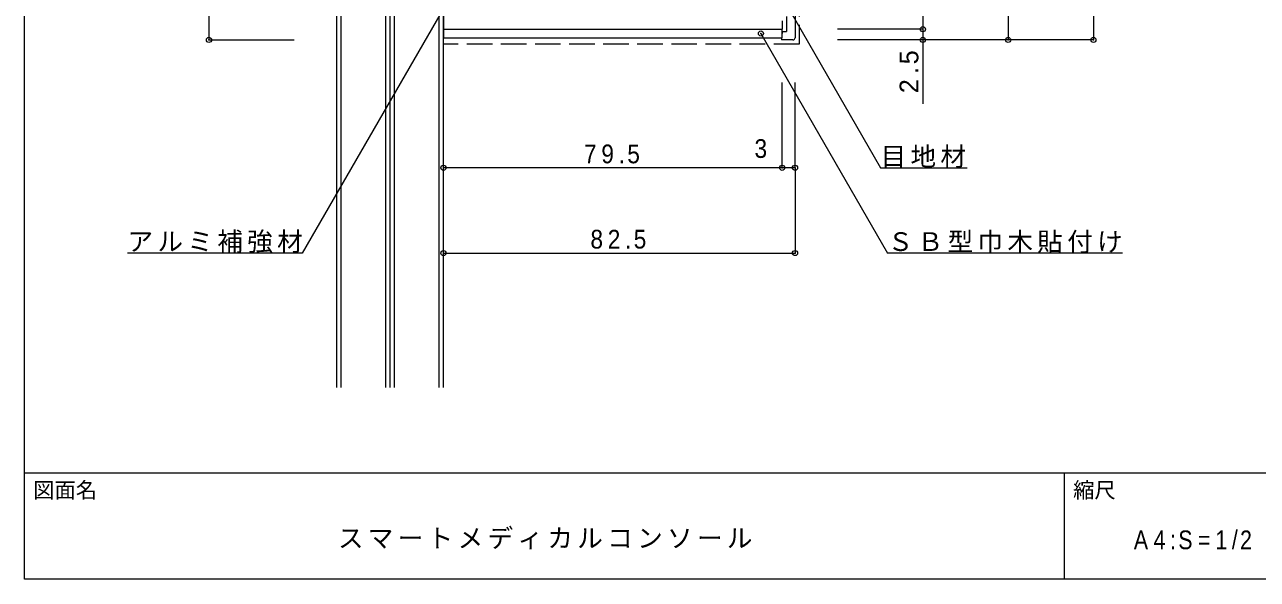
# Model space of a CAD drawing. Units: millimetres at full size, sheet at 1:2. Extents: x -282 to 282, y -195 to 195.
# Drawn here: x -282 to 7.2, y -195 to -64.9 of the extents above; entities that cross this region are included whole.
import ezdxf
from ezdxf.enums import TextEntityAlignment as Align

# ---------------------------------------------------------------- set-up
doc = ezdxf.new("R2010")
doc.units = ezdxf.units.MM
doc.header["$LTSCALE"] = 2
doc.header["$PDMODE"] = 32
doc.header["$PDSIZE"] = 1.2
doc.linetypes.add('DASHED3', pattern=[4, 3, -1])
for name, color, linetype, lineweight in [('4-0_ＫＢ製品', 2, 'Continuous', 9), ('4-1_躯体', 3, 'Continuous', 9), ('4-3_寸法', 4, 'Continuous', 9), ('4-4_引出線字', 4, 'Continuous', 9), ('4-8_他製品', 7, 'DASHED3', 9), ('4-A_ベース', 3, 'Continuous', 9), ('4-B', 7, 'Continuous', 9), ('F-0_図面枠', 5, 'Continuous', 9), ('F-5_F-5ﾚｲﾔ', 7, 'Continuous', 9)]:
    doc.layers.add(name, color=color, linetype=linetype, lineweight=lineweight)
doc.layers.add('4-5_文字', color=7, linetype='Continuous')
doc.styles.add('HGｺﾞｼｯｸM', font='')
doc.styles.get('HGｺﾞｼｯｸM').set_extended_font_data('HGｺﾞｼｯｸM')

msp = doc.modelspace()

# ---------------------------------------------------------------- linework, layer by layer
at = {"layer": '4-0_ＫＢ製品', "linetype": 'DASHED3'}
for p, q in [((-100.25, 175), (-100.25, -69.5)), ((-100.25, -69.5), (-183.75, -69.5))]:
    msp.add_line(p, q, dxfattribs=at)
at = {"layer": '4-1_躯体'}
for p, q in [((-208.75, -150), (-208.75, 175)), ((-207.75, -150), (-207.75, 175)), ((-197.25, -150), (-197.25, 175)), ((-196.25, -150), (-196.25, 175)), ((-195.25, -150), (-195.25, 175)), ((-184.75, -150), (-184.75, 175)), ((-183.75, -150), (-183.75, 175))]:
    msp.add_line(p, q, dxfattribs=at)
at = {"layer": '4-3_寸法'}
for p, q in [((-31.25, 93.5), (-31.25, -68.5)), ((-238.75, 12.5), (-238.75, -68.5)), ((-51.25, -55.5), (-51.25, -68.5)), ((-71.25, -58), (-71.25, -66)), ((-71.25, -66), (-91.25, -66)), ((-71.25, -66), (-71.25, -83.5)), ((-238.75, -68.5), (-218.75, -68.5)), ((-71.25, -68.5), (-91.25, -68.5)), ((-51.25, -68.5), (-71.25, -68.5)), ((-31.25, -68.5), (-51.25, -68.5)), ((-104.25, -98.5), (-104.25, -78.5)), ((-101.25, -98.5), (-101.25, -78.5)), ((-104.25, -98.5), (-183.75, -98.5)), ((-101.25, -98.5), (-104.25, -98.5)), ((-101.25, -98.5), (-101.25, -118.5)), ((-183.75, -118.5), (-101.25, -118.5))]:
    msp.add_line(p, q, dxfattribs=at)
for p in [(-71.25, -66), (-238.75, -68.5), (-71.25, -68.5), (-51.25, -68.5), (-31.25, -68.5), (-183.75, -98.5), (-104.25, -98.5), (-101.25, -98.5), (-183.75, -118.5), (-101.25, -118.5)]:
    msp.add_point(p, dxfattribs=at)
at = {"layer": '4-4_引出線字'}
for p, q in [((-178.75, -52.5), (-216.855, -118.5)), ((-109.25, -67), (-79.516, -118.5)), ((-216.855, -118.5), (-257.854, -118.5)), ((-24.378, -118.5), (-79.516, -118.5))]:
    msp.add_line(p, q, dxfattribs=at)
msp.add_lwpolyline([(-102.25, -62), (-81.177, -98.5), (-60.895, -98.5)], dxfattribs=at)
msp.add_point((-109.25, -67), dxfattribs=at)
at = {"layer": '4-8_他製品', "linetype": 'Continuous'}
for p, q in [((-183.75, -66), (-183.75, -68)), ((-183.75, -66), (-104.25, -66)), ((-183.75, -66), (-183.75, -68)), ((-104.25, -68), (-104.25, -66)), ((-183.75, -68), (-104.25, -68))]:
    msp.add_line(p, q, dxfattribs=at)
at = {"layer": '4-A_ベース'}
for p, q in [((-183.75, 91), (-183.75, -66)), ((-183.75, -66), (-104.25, -66)), ((-104.25, -64), (-104.25, -66))]:
    msp.add_line(p, q, dxfattribs=at)
at = {"layer": '4-B', "color": 2}
for p, q in [((-101.25, -56), (-101.25, -68)), ((-103.25, -63), (-103.25, -66.5)), ((-104.25, -66.5), (-104.45, -68.5)), ((-104.25, -66.5), (-103.25, -66.5)), ((-101.75, -68.5), (-104.45, -68.5))]:
    msp.add_line(p, q, dxfattribs=at)
msp.add_arc((-101.75, -68), 0.5, 270, 0, dxfattribs=at)
at = {"layer": 'F-0_図面枠'}
for p, q in [((-282, -195), (-282, 195)), ((-282, -170), (282, -170)), ((-38, -195), (-38, -170)), ((282, -195), (-282, -195))]:
    msp.add_line(p, q, dxfattribs=at)

# ---------------------------------------------------------------- texts
at = {"layer": '4-3_寸法', "color": 7, "style": 'HGｺﾞｼｯｸM', "width": 0.9}
msp.add_text('3', height=4.399, dxfattribs=at).set_placement((-110.75, -97.5), align=Align.BOTTOM_LEFT)
at = {"layer": '4-3_寸法', "color": 7, "insert": (-72.25, -81), "char_height": 4.399, "attachment_point": 7, "rotation": 90, "style": 'HGｺﾞｼｯｸM'}
msp.add_mtext('\\T1.38;2.5', dxfattribs=at)
at = {"layer": '4-3_寸法', "color": 7, "char_height": 4.399, "attachment_point": 7, "style": 'HGｺﾞｼｯｸM'}
for s, insert in [('\\T1.38;\\W0.9;79.5', (-150.75, -97.5)), ('\\T1.38;\\W0.9;82.5', (-149.25, -117.5))]:
    msp.add_mtext(s, dxfattribs=dict(at, insert=insert))
at = {"layer": '4-5_文字', "char_height": 4.399, "attachment_point": 7, "style": 'HGｺﾞｼｯｸM'}
for s, insert in [('\\T1.17;目地材', (-81.177, -98.5)), ('\\T1.17;アルミ補強材', (-257.855, -118.5)), ('\\T1.17;ＳＢ型巾木貼付け', (-79.516, -118.5))]:
    msp.add_mtext(s, dxfattribs=dict(at, insert=insert))
at = {"layer": 'F-0_図面枠', "color": 7, "style": 'HGｺﾞｼｯｸM'}
msp.add_text('図面名', height=3.666, dxfattribs=at).set_placement((-280, -177), align=Align.BOTTOM_LEFT)
at = {"layer": 'F-5_F-5ﾚｲﾔ', "style": 'HGｺﾞｼｯｸM'}
msp.add_text('縮尺', height=3.666, dxfattribs=at).set_placement((-36, -177), align=Align.BOTTOM_LEFT)
at = {"layer": 'F-5_F-5ﾚｲﾔ', "char_height": 4.399, "attachment_point": 7, "style": 'HGｺﾞｼｯｸM'}
for s, insert in [('\\T1.17;スマートメディカルコンソール', (-208.5, -188)), ('\\T1.39;\\W0.85;A4:S=1/2', (-21.75, -188))]:
    msp.add_mtext(s, dxfattribs=dict(at, insert=insert))

doc.saveas('drawing.dxf')
